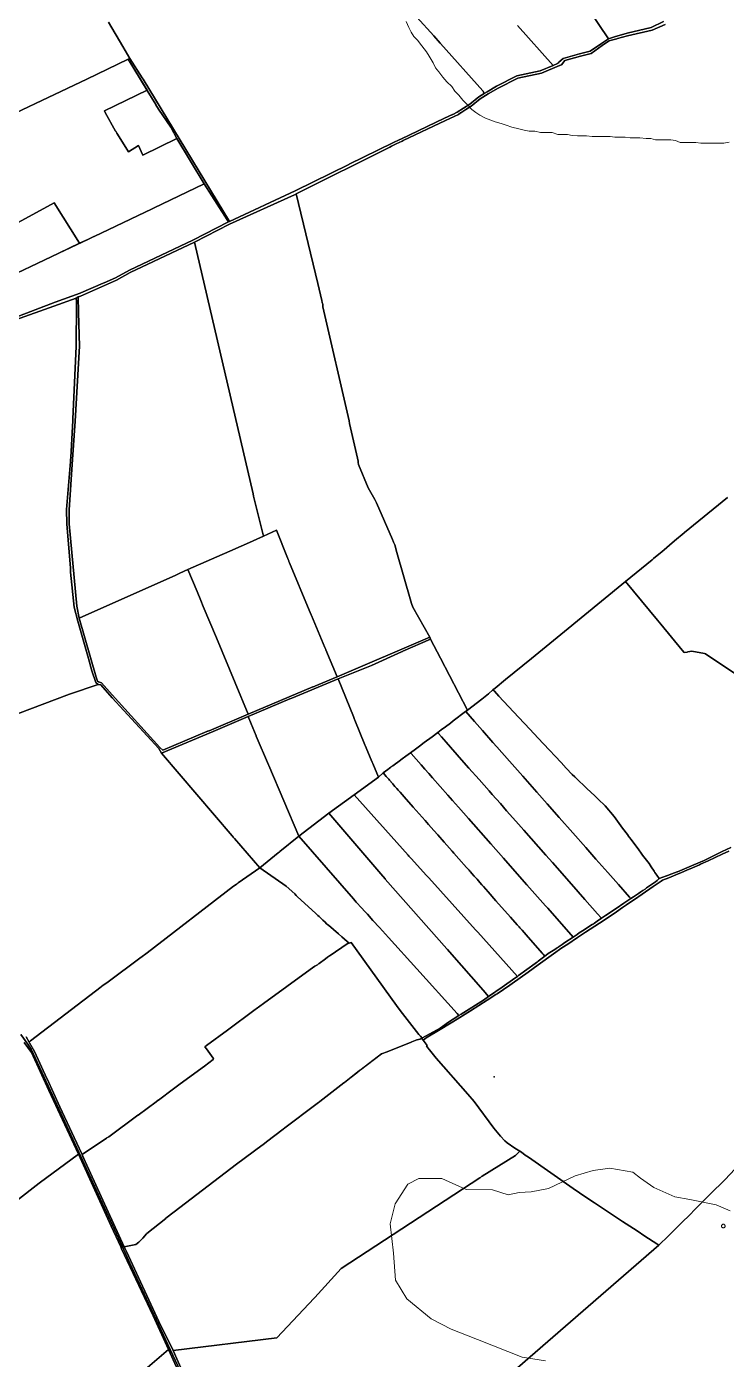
# Model space of a CAD drawing. Header units: metres. Extents: x 3 to 1005126, y 39 to 4383651.
# Drawn here: x 479102 to 480650, y 4360370 to 4363319 of the extents above; entities that cross this region are included whole.
import ezdxf

# ---------------------------------------------------------------- set-up
doc = ezdxf.new("R2010")
doc.units = ezdxf.units.M
doc.header["$MEASUREMENT"] = 0
doc.layers.add('Habitats_5_km_Cala_Blava', color=7, linetype='Continuous', lineweight=9, true_color=0xe7f7d0)
doc.layers.add('TM_Llucmajor', color=7, linetype='Continuous')
doc.layers.add('Yacimientos_arqueologicos_5_km_Cala_Blava', color=7, linetype='Continuous', true_color=0x6c7696)

msp = doc.modelspace()

# ---------------------------------------------------------------- linework, layer by layer
at = {"layer": 'Habitats_5_km_Cala_Blava'}
for points in [[(480655.6, 4363063.8), (480644.2, 4363061.3), (480632.7, 4363061.4), (480621.3, 4363061.5), (480603.5, 4363061.7), (480593.3, 4363061.8), (480581.9, 4363063.1), (480569.2, 4363063.2), (480557.7, 4363063.3), (480547.5, 4363063.4), (480537.4, 4363067.3), (480527.2, 4363068.7), (480517.1, 4363068.8), (480505.6, 4363068.9), (480492.9, 4363069), (480482.8, 4363071.6), (480472.6, 4363071.7), (480458.6, 4363073.1), (480448.5, 4363073.2), (480437, 4363073.3), (480425.6, 4363074.7), (480414.1, 4363074.8), (480402.7, 4363074.9), (480392.5, 4363076.2), (480379.8, 4363076.3), (480367.1, 4363076.4), (480353.1, 4363076.6), (480340.4, 4363077.9), (480330.3, 4363078), (480320.1, 4363078.1), (480308.6, 4363078.2), (480298.5, 4363080.8), (480287.1, 4363080.9), (480276.9, 4363081), (480264.2, 4363084.9), (480254, 4363085), (480238.8, 4363085.2), (480226.1, 4363087.8), (480213.4, 4363087.9), (480202, 4363090.6), (480190.5, 4363093.2), (480175.3, 4363097.2), (480162.6, 4363101.1), (480151.2, 4363105), (480138.5, 4363108.9), (480128.4, 4363112.8), (480117, 4363116.7), (480104.3, 4363123.2), (480095.5, 4363129.6), (480086.7, 4363136.1), (480075.3, 4363147.6), (480066.5, 4363156.6), (480057.7, 4363168.1), (480048.9, 4363177), (480042.6, 4363187.3), (480031.3, 4363197.5), (480022.5, 4363207.8), (480013.7, 4363219.3), (480006.1, 4363228.3), (480001.1, 4363239.7), (479992.4, 4363253.8), (479986.1, 4363264), (479976, 4363276.8), (479966, 4363289.6), (479958.4, 4363297.3), (479952.2, 4363307.5), (479947.2, 4363317.7), (479940.9, 4363330.5)], [(480249.9, 4360367.3), (480197.9, 4360375.3), (480098.9, 4360414.3), (480040.9, 4360437.3), (479996.9, 4360460.3), (479942.9, 4360504.3), (479917.9, 4360545.3), (479912.9, 4360605.3), (479905.9, 4360670.3), (479916.9, 4360714.3), (479944.9, 4360758.3), (479968.9, 4360770.3), (480019.9, 4360770.3), (480073.9, 4360746.3), (480131.9, 4360745.3), (480166.9, 4360734.3), (480190.9, 4360739.3), (480217.9, 4360741.3), (480255.9, 4360748.3), (480314.9, 4360776.3), (480354.9, 4360788.3), (480391.9, 4360793.3), (480442.9, 4360784.3), (480459.9, 4360771.3), (480488.9, 4360750.3), (480535.9, 4360730.3), (480568.9, 4360724.3), (480626.9, 4360712.3), (480657.9, 4360699.3)]]:
    msp.add_lwpolyline(points, dxfattribs=at)
for points in [[(480643.1, 4360661.3), (480642.2, 4360661.3), (480641.7, 4360661.3), (480641.2, 4360661.8), (480640.7, 4360661.8), (480640.3, 4360662.3), (480639.9, 4360662.8), (480639.5, 4360663.3), (480639.3, 4360663.8), (480639.1, 4360664.3), (480639, 4360664.8), (480638.9, 4360665.3), (480639, 4360665.8), (480639, 4360666.3), (480639.2, 4360666.8), (480639.5, 4360667.3), (480639.8, 4360667.8), (480640.1, 4360668.3), (480640.6, 4360668.3), (480641, 4360668.8), (480641.5, 4360669.3), (480642.1, 4360669.3), (480642.6, 4360669.3), (480643.1, 4360669.3), (480643.7, 4360669.3), (480644.2, 4360669.3), (480644.7, 4360668.8), (480645.2, 4360668.8), (480645.6, 4360668.3), (480646, 4360667.8), (480646.3, 4360667.3), (480646.6, 4360666.8), (480646.8, 4360666.3), (480646.9, 4360665.8), (480646.9, 4360665.3), (480646.9, 4360664.8), (480646.8, 4360664.3), (480646.6, 4360663.8), (480646.3, 4360663.3), (480646, 4360662.8), (480645.6, 4360662.3), (480645.2, 4360661.8), (480644.7, 4360661.8), (480644.2, 4360661.3), (480643.7, 4360661.3)], [(480643.1, 4360661.3), (480643.7, 4360661.3), (480644.2, 4360661.3), (480644.7, 4360661.8), (480645.2, 4360661.8), (480645.6, 4360662.3), (480646, 4360662.8), (480646.3, 4360663.3), (480646.6, 4360663.8), (480646.8, 4360664.3), (480646.9, 4360664.8), (480646.9, 4360665.3), (480646.9, 4360665.8), (480646.8, 4360666.3), (480646.6, 4360666.8), (480646.3, 4360667.3), (480646, 4360667.8), (480645.6, 4360668.3), (480645.2, 4360668.8), (480644.7, 4360668.8), (480644.2, 4360669.3), (480643.7, 4360669.3), (480643.1, 4360669.3), (480642.6, 4360669.3), (480642.1, 4360669.3), (480641.5, 4360669.3), (480641, 4360668.8), (480640.6, 4360668.3), (480640.1, 4360668.3), (480639.8, 4360667.8), (480639.5, 4360667.3), (480639.2, 4360666.8), (480639, 4360666.3), (480639, 4360665.8), (480638.9, 4360665.3), (480639, 4360664.8), (480639.1, 4360664.3), (480639.3, 4360663.8), (480639.5, 4360663.3), (480639.9, 4360662.8), (480640.3, 4360662.3), (480640.7, 4360661.8), (480641.2, 4360661.8), (480641.7, 4360661.3), (480642.2, 4360661.3)]]:
    msp.add_lwpolyline(points, close=True, dxfattribs=at)
at = {"layer": 'TM_Llucmajor', "linetype": 'Continuous', "flags": 128}
for points in [[(480346.1, 4363356), (480388.6, 4363292.7), (480373.1, 4363282.5), (480348.1, 4363265.5), (480325, 4363259.5), (480288.8, 4363248.9), (480279.2, 4363240.7), (480278.8, 4363240.3), (480276.6, 4363238.4), (480275.8, 4363237.7), (480266.6, 4363233.8), (480187.5, 4363321.7)], [(480510.8, 4363331.2), (480483, 4363317.8), (480430, 4363304.9), (480402.2, 4363297), (480388.6, 4363292.7), (480388.6, 4363292.7), (480346.1, 4363356)], [(479282.4, 4363329.3), (479314.4, 4363275.5), (479329.9, 4363249.3), (479326.9, 4363247.6), (479326.3, 4363247.3), (479234.6, 4363203.3), (478991.1, 4363088), (478989.3, 4363087.1), (478957.5, 4363071.9), (478955.8, 4363071.1), (478955.5, 4363070.9), (478873.6, 4363033.1), (478873.6, 4363033.1), (478763.5, 4363228.6), (478945.7, 4363315.8), (478949.9, 4363317.7), (478996.7, 4363339.7)], [(479076.2, 4362675.8), (479164.8, 4362710), (479219.6, 4362729.7), (479221.4, 4362730.4), (479270.9, 4362751.7), (479273, 4362752.6), (479298.4, 4362763.5), (479329.1, 4362780.5), (479329.2, 4362780.5), (479469.2, 4362847), (479548.2, 4362887.5), (479550.6, 4362888.6), (479695.4, 4362955.8), (479814.6, 4363014.6), (479815, 4363014.8), (479911.8, 4363062.4), (479927.4, 4363069.8), (479929.3, 4363070.7), (480026, 4363116.6), (480044, 4363125), (480044.2, 4363125.1), (480054.3, 4363130), (480082.1, 4363147.7), (480102.1, 4363163.8), (480114.1, 4363171.4), (480120.4, 4363175.4), (480141.4, 4363188.1), (480186.4, 4363210.5), (480237.9, 4363221.7), (480266.6, 4363233.8), (480275.8, 4363237.7), (480276.6, 4363238.4), (480278.8, 4363240.3), (480279.2, 4363240.7), (480288.8, 4363248.9), (480325, 4363259.5), (480348.1, 4363265.5), (480373.1, 4363282.5), (480388.6, 4363292.7), (480402.2, 4363297), (480430, 4363304.9), (480483, 4363317.8), (480510.8, 4363331.2)], [(480514.4, 4363324.3), (480485.4, 4363311.4), (480431.2, 4363298.8), (480408.8, 4363292.9), (480407.3, 4363292.5), (480395.4, 4363289.3), (480390.6, 4363288), (480376, 4363278.3), (480374.9, 4363277.5), (480350.7, 4363260.3), (480326.9, 4363254), (480292.2, 4363244.5), (480285.1, 4363235.2), (480283.9, 4363234.7), (480281.6, 4363233.8), (480280.6, 4363233.4), (480240.4, 4363216.6), (480188.1, 4363205.6), (480144.7, 4363183.6), (480122.6, 4363170.9), (480105.1, 4363159.6), (480085, 4363143.5), (480073.4, 4363136), (480062.3, 4363128.9), (480061.5, 4363128.4), (480056.8, 4363125.4), (480028.2, 4363111.9), (479934.9, 4363067.3), (479934.7, 4363067.2), (479932.4, 4363066.1), (479919.4, 4363059.8), (479908.9, 4363054.7), (479905.4, 4363052.9), (479698.1, 4362949.4), (479696.8, 4362948.8), (479693.9, 4362947.3), (479550, 4362882.4), (479472.6, 4362842.7), (479330.9, 4362775.4), (479300.3, 4362758.5), (479220.7, 4362722.7), (479218.7, 4362722.3), (479215.2, 4362721.5), (479210.9, 4362718.3), (479161.5, 4362701.2), (479077.1, 4362670.4)], [(479964.9, 4363340.3), (480002.3, 4363299), (480016.5, 4363283), (480017.2, 4363282.2), (480110.6, 4363177.1), (480113.7, 4363171.9), (480114.1, 4363171.4), (480102.1, 4363163.8), (480082.1, 4363147.7), (480054.3, 4363130), (480044.2, 4363125.1), (480044, 4363125), (480026, 4363116.6), (479929.3, 4363070.7), (479927.4, 4363069.8), (479911.8, 4363062.4), (479815, 4363014.8), (479814.6, 4363014.6), (479695.4, 4362955.8), (479550.6, 4362888.6), (479399.1, 4363137.4), (479359.1, 4363203.4), (479357.4, 4363206.1), (479329.9, 4363249.3), (479314.4, 4363275.5), (479282.4, 4363329.3)], [(480652.4, 4362277.2), (480557.3, 4362200.3), (480556.2, 4362199.4), (480535.2, 4362181.5), (480506.7, 4362157.3), (480503.7, 4362154.7), (480488.3, 4362142.2), (480485.2, 4362139.7), (480426.4, 4362091.8), (480283.3, 4361974.7), (480218.2, 4361921.4), (480161.2, 4361874.8), (480160.8, 4361874.5), (480138, 4361855.8), (480133.3, 4361852), (480133.3, 4361852), (480123.5, 4361842.7), (480108.3, 4361831.1), (480076.8, 4361807), (480017.3, 4361921.6), (479995.3, 4361964), (479993.3, 4361968.7), (479956.3, 4362034.9), (479952.7, 4362043.2), (479951.4, 4362047.8), (479920.7, 4362155.9), (479915.9, 4362172.9), (479913.2, 4362178.7), (479910.8, 4362184.3), (479875.9, 4362265.8), (479871.9, 4362272.8), (479856.9, 4362298.8), (479836.1, 4362350.7), (479835.3, 4362355.1), (479835.3, 4362355.2), (479834.9, 4362357.8), (479833.4, 4362364.5), (479816.1, 4362441.5), (479814.8, 4362447.4), (479757.2, 4362699.7), (479756.5, 4362705.4), (479756.3, 4362706.5), (479755.7, 4362709.3), (479754.8, 4362713.1), (479745.6, 4362751.2), (479698.1, 4362949.4), (479905.4, 4363052.9), (479908.9, 4363054.7), (479919.4, 4363059.8), (479932.4, 4363066.1), (479934.7, 4363067.2), (479934.9, 4363067.3), (480028.2, 4363111.9), (480056.8, 4363125.4), (480061.5, 4363128.4), (480062.3, 4363128.9), (480073.4, 4363136), (480085, 4363143.5), (480105.1, 4363159.6), (480122.6, 4363170.9), (480144.7, 4363183.6), (480188.1, 4363205.6), (480240.4, 4363216.6), (480280.6, 4363233.4), (480281.6, 4363233.8), (480283.9, 4363234.7), (480285.1, 4363235.2), (480292.2, 4363244.5), (480326.9, 4363254), (480350.7, 4363260.3), (480374.9, 4363277.5), (480376, 4363278.3), (480390.6, 4363288), (480395.4, 4363289.3), (480407.3, 4363292.5), (480408.8, 4363292.9), (480431.2, 4363298.8), (480485.4, 4363311.4), (480514.4, 4363324.3)], [(480187.5, 4363321.7), (480266.6, 4363233.8), (480237.9, 4363221.7), (480186.4, 4363210.5), (480141.4, 4363188.1), (480120.4, 4363175.4), (480114.1, 4363171.4), (480113.7, 4363171.9), (480110.6, 4363177.1), (480017.2, 4363282.2), (480016.5, 4363283), (480002.3, 4363299), (479964.9, 4363340.3)], [(478991.1, 4363088), (479234.6, 4363203.3), (479326.3, 4363247.3), (479368.1, 4363178.6), (479273.7, 4363133), (479275.6, 4363129.5), (479298.4, 4363088.5), (479298.9, 4363087.8), (479301.4, 4363083.7), (479324.6, 4363045.8), (479326.8, 4363042.2), (479348.7, 4363056.3), (479348.7, 4363056.3), (479357.8, 4363036.3), (479358.5, 4363034.7), (479433.5, 4363071.8), (479494.1, 4362971.4), (479382.5, 4362917.7), (479378.9, 4362916), (479250.8, 4362855.2), (479249.8, 4362854.7), (479238.4, 4362849.3), (479218.7, 4362840), (479162.1, 4362929.2), (479066.6, 4362877)], [(479066.6, 4362877), (479162.1, 4362929.2), (479218.7, 4362840), (479172.5, 4362818), (479171.5, 4362817.5), (479033.8, 4362752.8)], [(479077.1, 4362670.4), (479161.5, 4362701.2), (479210.9, 4362718.3), (479211.9, 4362711.5), (479212, 4362710.8), (479212, 4362705.1), (479211.4, 4362611.3), (479203.8, 4362451.7), (479203.7, 4362449.3), (479203.6, 4362447.8), (479199.2, 4362366.1), (479198.9, 4362361.3), (479198.6, 4362357.4), (479189.9, 4362250.8), (479190.7, 4362219.5), (479198.2, 4362121), (479198.9, 4362112.4), (479207, 4362034.6), (479214.5, 4362003.9), (479238.7, 4361920.9), (479245.7, 4361893.7), (479254.6, 4361867.8), (479259.7, 4361863.9), (479196.1, 4361842.5), (479081.3, 4361799)], [(480728.1, 4361848.3), (480603.5, 4361931.6), (480601.5, 4361932), (480573.1, 4361937.8), (480564.5, 4361935.9), (480562.9, 4361935.6), (480556.5, 4361934.2), (480552.1, 4361939.6), (480504.5, 4361997.2), (480497.5, 4362005.7), (480497.5, 4362005.7), (480426.4, 4362091.8), (480485.2, 4362139.7), (480488.3, 4362142.2), (480503.7, 4362154.7), (480506.7, 4362157.3), (480535.2, 4362181.5), (480556.2, 4362199.4), (480557.3, 4362200.3), (480652.4, 4362277.2)], [(480659.6, 4361503.1), (480640.7, 4361494.2), (480639.3, 4361493.5), (480597.3, 4361472.7), (480597.1, 4361472.6), (480567.4, 4361460.1), (480541.5, 4361449.2), (480541.1, 4361449), (480522.9, 4361442.4), (480522.8, 4361442.4), (480517.9, 4361440.2), (480517.3, 4361440), (480509.5, 4361437.2), (480501.1, 4361434.2), (480495.8, 4361442), (480491.8, 4361448), (480490, 4361450.7), (480483.6, 4361460.1), (480478.6, 4361467.5), (480464.5, 4361486.4), (480461.4, 4361490.6), (480455.7, 4361498.1), (480438.9, 4361520.7), (480435.6, 4361525.1), (480433.3, 4361528.2), (480430.8, 4361531.6), (480420.2, 4361546), (480401.2, 4361571.8), (480381.6, 4361595.1), (480366, 4361610), (480358.4, 4361617.1), (480341.2, 4361633.5), (480337.2, 4361637.4), (480337.2, 4361637.4), (480336.7, 4361637.9), (480321.3, 4361652.6), (480314.3, 4361659.2), (480308.8, 4361664.4), (480295.6, 4361678.5), (480284.1, 4361690.8), (480245, 4361732.3), (480233.2, 4361744.9), (480214.9, 4361764.6), (480190.4, 4361791), (480168, 4361815.1), (480146.5, 4361838.1), (480136.5, 4361848.7), (480135.6, 4361849.6), (480133.3, 4361852), (480138, 4361855.8), (480160.8, 4361874.5), (480161.2, 4361874.8), (480218.2, 4361921.4), (480283.3, 4361974.7), (480426.4, 4362091.8), (480497.5, 4362005.7), (480504.5, 4361997.2), (480552.1, 4361939.6), (480556.5, 4361934.2), (480562.9, 4361935.6), (480564.5, 4361935.9), (480573.1, 4361937.8), (480601.5, 4361932), (480603.5, 4361931.6), (480728.1, 4361848.3)], [(479081.3, 4361799), (479196.1, 4361842.5), (479259.7, 4361863.9), (479265.4, 4361863), (479290.8, 4361834.4), (479394, 4361722), (479400.2, 4361712), (479556.4, 4361528.7), (479557, 4361528), (479558.8, 4361525.9), (479561.6, 4361522.6), (479617.5, 4361458.3), (479569.6, 4361424.6), (479566.3, 4361422.2), (479565.5, 4361421.6), (479563, 4361419.8), (479562.9, 4361419.7), (479559.2, 4361417.1), (479367.9, 4361269.8), (479364.9, 4361267.5), (479357.1, 4361261.7), (479352, 4361258), (479281.9, 4361206.1), (479268.2, 4361195.9), (479266.5, 4361194.6), (479110.3, 4361075.1), (479109.5, 4361074.4), (479107.1, 4361072.4), (479100.6, 4361084.1)], [(480655.5, 4361495.1), (480640.6, 4361488.4), (480609.1, 4361473.6), (480592.8, 4361466), (480590.6, 4361465), (480574.8, 4361458.1), (480562.4, 4361452.7), (480550.6, 4361447.7), (480537.7, 4361442.2), (480527.9, 4361438.3), (480518.6, 4361434.7), (480514.5, 4361433), (480511.9, 4361431.9), (480510.9, 4361431.6), (480508.5, 4361430.4), (480505.7, 4361428.6), (480498.7, 4361423.9), (480488, 4361416.8), (480463.2, 4361400), (480446.2, 4361388), (480433.6, 4361379.6), (480428.4, 4361376.1), (480419.8, 4361370.1), (480406.6, 4361360.8), (480379.1, 4361342.3), (480338.2, 4361315.5), (480320.3, 4361303.8), (480298.8, 4361289.4), (480285.7, 4361281), (480266.9, 4361267.5), (480233, 4361243.4), (480211, 4361227.3), (480175.6, 4361202.1), (480170.3, 4361198.3), (480142.3, 4361179.5), (480139.6, 4361177.7), (480120.2, 4361164.9), (480101.9, 4361153.2), (480083.5, 4361141.6), (480059.7, 4361126.8), (480044.6, 4361117.5), (480013, 4361098.2), (479989.4, 4361083.9), (479985.8, 4361081.7), (479980.8, 4361078.3), (479978.6, 4361076.8), (479975.5, 4361080.8), (479977.3, 4361081.5), (479977.4, 4361081.5), (480016.7, 4361103.3), (480034.9, 4361116.3), (480058.1, 4361131.3), (480062.7, 4361134.2), (480112, 4361165.4), (480123.7, 4361173.6), (480153.6, 4361194.3), (480182, 4361214.1), (480187.3, 4361217.9), (480189.9, 4361219.7), (480226.8, 4361246.5), (480227.7, 4361247.1), (480230.9, 4361249.5), (480233.3, 4361251.4), (480247.8, 4361262.9), (480250.7, 4361264.8), (480255.8, 4361268.2), (480269.9, 4361277.5), (480273.5, 4361279.8), (480275.4, 4361281.1), (480276.8, 4361282), (480277.9, 4361282.7), (480286.5, 4361288.5), (480292.4, 4361292.5), (480310.7, 4361304.8), (480315.2, 4361307.8), (480317.2, 4361309.1), (480319.4, 4361310.6), (480324.3, 4361313.9), (480335.2, 4361321.1), (480342.8, 4361326.1), (480353.1, 4361332.9), (480353.9, 4361333.4), (480357.6, 4361335.9), (480364, 4361340), (480373.5, 4361346.3), (480382.4, 4361352.3), (480405.7, 4361367.9), (480423.1, 4361379.7), (480438.4, 4361390), (480444.1, 4361393.8), (480450.6, 4361398.2), (480455.3, 4361401.3), (480460.3, 4361404.6), (480464.8, 4361407.7), (480469.7, 4361411), (480473.3, 4361413.5), (480482, 4361419.3), (480492.9, 4361426.7), (480496.4, 4361430), (480500.1, 4361433.4), (480500.8, 4361434), (480501.1, 4361434.2), (480509.5, 4361437.2), (480517.3, 4361440), (480517.9, 4361440.2), (480522.8, 4361442.4), (480522.9, 4361442.4), (480541.1, 4361449), (480541.5, 4361449.2), (480567.4, 4361460.1), (480597.1, 4361472.6), (480597.3, 4361472.7), (480639.3, 4361493.5), (480640.7, 4361494.2), (480659.6, 4361503.1)], [(480669.5, 4360791.9), (480646.2, 4360767.7), (480645.4, 4360766.8), (480614.5, 4360736.6), (480580, 4360701.8), (480568.6, 4360690.5), (480551.2, 4360673.3), (480521.5, 4360643.3), (480500.4, 4360622.8), (480496.2, 4360625.8), (480469.6, 4360643.2), (480452.3, 4360654.6), (480419.8, 4360675.7), (480384.8, 4360698.9), (480358, 4360716.5), (480338.7, 4360729.5), (480310.8, 4360748.3), (480211.7, 4360817.6), (480204.8, 4360822.5), (480196.4, 4360828.9), (480193, 4360830.9), (480181.8, 4360837.7), (480164.6, 4360849.2), (480159.8, 4360854.1), (480149.6, 4360864.1), (480135, 4360881.7), (480091.4, 4360941.1), (480077.8, 4360956.9), (480007.6, 4361036.6), (479993.1, 4361055.1), (479989.2, 4361059.9), (479986.2, 4361063.9), (479987.7, 4361065), (479978.6, 4361076.8), (479980.8, 4361078.3), (479985.8, 4361081.7), (479989.4, 4361083.9), (480013, 4361098.2), (480044.6, 4361117.5), (480059.7, 4361126.8), (480083.5, 4361141.6), (480101.9, 4361153.2), (480120.2, 4361164.9), (480139.6, 4361177.7), (480142.3, 4361179.5), (480170.3, 4361198.3), (480175.6, 4361202.1), (480211, 4361227.3), (480233, 4361243.4), (480266.9, 4361267.5), (480285.7, 4361281), (480298.8, 4361289.4), (480320.3, 4361303.8), (480338.2, 4361315.5), (480379.1, 4361342.3), (480406.6, 4361360.8), (480419.8, 4361370.1), (480428.4, 4361376.1), (480433.6, 4361379.6), (480446.2, 4361388), (480463.2, 4361400), (480488, 4361416.8), (480498.7, 4361423.9), (480505.7, 4361428.6), (480508.5, 4361430.4), (480510.9, 4361431.6), (480511.9, 4361431.9), (480514.5, 4361433), (480518.6, 4361434.7), (480527.9, 4361438.3), (480537.7, 4361442.2), (480550.6, 4361447.7), (480562.4, 4361452.7), (480574.8, 4361458.1), (480590.6, 4361465), (480592.8, 4361466), (480609.1, 4361473.6), (480640.6, 4361488.4), (480655.5, 4361495.1)], [(479096, 4361071.4), (479112.4, 4361049), (479150.5, 4360965.1), (479216.3, 4360824.2), (479129.5, 4360760.5), (478871.3, 4360559.9)], [(479088.8, 4361089.5), (479104.4, 4361068), (479111.7, 4361057), (479177, 4360915.4), (479313.8, 4360619.1), (479313.8, 4360619.1), (479329.6, 4360582.9), (479440.4, 4360346.4)], [(479100.6, 4361084.1), (479107.1, 4361072.4), (479107.2, 4361072.2), (479107.6, 4361070.7), (479119, 4361051.5), (479146.4, 4360991.6), (479146.6, 4360991.1), (479175, 4360929.3), (479175.1, 4360929.1), (479222.6, 4360826.3), (479224.1, 4360823.5), (479225.2, 4360821.1), (479231.3, 4360808.2), (479317.4, 4360619.1), (479313.8, 4360619.1), (479313.8, 4360619.1), (479177, 4360915.4), (479111.7, 4361057), (479104.4, 4361068), (479088.8, 4361089.5)], [(479443.4, 4360329.9), (479415.3, 4360391.9), (479381.2, 4360466.7), (479311.5, 4360615), (479309.9, 4360619), (479309.6, 4360619), (479288.2, 4360664.7), (479216.3, 4360824.2), (479150.5, 4360965.1), (479112.4, 4361049), (479096, 4361071.4)], [(478871.3, 4360559.9), (479129.5, 4360760.5), (479216.3, 4360824.2), (479288.2, 4360664.7), (479309.6, 4360619), (479309.9, 4360619), (479311.5, 4360615), (479381.2, 4360466.7), (479415.3, 4360391.9), (479208.6, 4360215.1)], [(479447.8, 4360339.6), (479425.5, 4360389.7), (479655.1, 4360418.3), (479738, 4360505.6), (479739.5, 4360507.3), (479797.4, 4360571.1), (480104, 4360771.7), (480104.7, 4360772.2), (480105.7, 4360772.9), (480107.3, 4360774), (480108.2, 4360774.7), (480109.3, 4360775.6), (480182.9, 4360821.1), (480183.7, 4360821.9), (480191.5, 4360829.5), (480191.5, 4360829.5), (480193, 4360830.9), (480196.4, 4360828.9), (480204.8, 4360822.5), (480211.7, 4360817.6), (480310.8, 4360748.3), (480338.7, 4360729.5), (480358, 4360716.5), (480384.8, 4360698.9), (480419.8, 4360675.7), (480452.3, 4360654.6), (480469.6, 4360643.2), (480496.2, 4360625.8), (480500.4, 4360622.8), (480137.4, 4360308.4)], [(480137.4, 4360308.4), (480500.4, 4360622.8), (480521.5, 4360643.3), (480551.2, 4360673.3), (480568.6, 4360690.5), (480580, 4360701.8), (480614.5, 4360736.6), (480645.4, 4360766.8), (480646.2, 4360767.7), (480669.5, 4360791.9)], [(479440.4, 4360346.4), (479329.6, 4360582.9), (479313.8, 4360619.1), (479317.4, 4360619.1), (479322.2, 4360609), (479394.1, 4360454.3), (479425.5, 4360389.7), (479447.8, 4360339.6)], [(479208.6, 4360215.1), (479415.3, 4360391.9), (479443.4, 4360329.9)]]:
    msp.add_lwpolyline(points, dxfattribs=at)
for points in [[(479368.5, 4363177.9), (479326.3, 4363247.3), (479326.9, 4363247.6), (479329.9, 4363249.3), (479357.4, 4363206.1), (479359.1, 4363203.4), (479399.1, 4363137.4), (479550.6, 4362888.6), (479548.2, 4362887.5), (479545.3, 4362891.9), (479494.1, 4362971.4), (479433.5, 4363071.8), (479421.1, 4363095.4), (479420.2, 4363097.1), (479393.5, 4363136.8), (479387.7, 4363146.2), (479387.4, 4363146.8), (479368.5, 4363177.9)], [(479348.7, 4363056.3), (479326.8, 4363042.2), (479324.6, 4363045.8), (479301.4, 4363083.7), (479298.9, 4363087.8), (479298.4, 4363088.5), (479275.6, 4363129.5), (479273.7, 4363133), (479368.1, 4363178.6), (479368.5, 4363177.9), (479387.4, 4363146.8), (479387.7, 4363146.2), (479393.5, 4363136.8), (479420.2, 4363097.1), (479421.1, 4363095.4), (479433.5, 4363071.8), (479358.5, 4363034.7), (479357.8, 4363036.3), (479348.7, 4363056.3)], [(479076.2, 4362675.8), (479033.8, 4362752.8), (479171.5, 4362817.5), (479172.5, 4362818), (479238.4, 4362849.3), (479249.8, 4362854.7), (479250.8, 4362855.2), (479378.9, 4362916), (479382.5, 4362917.7), (479494.1, 4362971.4), (479545.3, 4362891.9), (479548.2, 4362887.5), (479469.2, 4362847), (479329.2, 4362780.5), (479329.1, 4362780.5), (479298.4, 4362763.5), (479273, 4362752.6), (479270.9, 4362751.7), (479221.4, 4362730.4), (479219.6, 4362729.7), (479164.8, 4362710), (479076.2, 4362675.8)], [(479602.6, 4362285.6), (479472.6, 4362842.7), (479550, 4362882.4), (479693.9, 4362947.3), (479696.8, 4362948.8), (479698.1, 4362949.4), (479745.6, 4362751.2), (479754.8, 4362713.1), (479755.7, 4362709.3), (479756.3, 4362706.5), (479756.5, 4362705.4), (479757.2, 4362699.7), (479814.8, 4362447.4), (479816.1, 4362441.5), (479833.4, 4362364.5), (479834.9, 4362357.8), (479835.3, 4362355.2), (479835.3, 4362355.1), (479836.1, 4362350.7), (479856.9, 4362298.8), (479871.9, 4362272.8), (479875.9, 4362265.8), (479910.8, 4362184.3), (479913.2, 4362178.7), (479915.9, 4362172.9), (479920.7, 4362155.9), (479951.4, 4362047.8), (479952.7, 4362043.2), (479956.3, 4362034.9), (479993.3, 4361968.7), (479788.5, 4361880.5), (479763.6, 4361940.5), (479763.5, 4361940.8), (479761.5, 4361945.5), (479731.9, 4362016.6), (479731.3, 4362018.1), (479726.9, 4362028.5), (479683.1, 4362132.9), (479681.9, 4362136), (479681.4, 4362137.4), (479680.3, 4362140.3), (479679.5, 4362142.4), (479678.9, 4362143.8), (479654.2, 4362205), (479625.7, 4362192.2), (479603.8, 4362280.6), (479602.6, 4362285.6)], [(479212.7, 4362036.8), (479195.6, 4362219.1), (479195.5, 4362250.4), (479203.2, 4362361.3), (479208.5, 4362446.7), (479218.4, 4362612.2), (479216.2, 4362686.6), (479216.2, 4362687.3), (479215.2, 4362721.5), (479218.7, 4362722.3), (479220.7, 4362722.7), (479300.3, 4362758.5), (479330.9, 4362775.4), (479472.6, 4362842.7), (479602.6, 4362285.6), (479603.8, 4362280.6), (479625.7, 4362192.2), (479588, 4362175.2), (479564.7, 4362164.7), (479562.6, 4362163.8), (479458.5, 4362118.1), (479440.2, 4362110), (479438.7, 4362109.3), (479436.2, 4362108.1), (479431.9, 4362106), (479218, 4362010.5), (479212.7, 4362036.8)], [(479238.7, 4361920.9), (479214.5, 4362003.9), (479207, 4362034.6), (479198.9, 4362112.4), (479198.2, 4362121), (479190.7, 4362219.5), (479189.9, 4362250.8), (479198.6, 4362357.4), (479198.9, 4362361.3), (479199.2, 4362366.1), (479203.6, 4362447.8), (479203.7, 4362449.3), (479203.8, 4362451.7), (479211.4, 4362611.3), (479212, 4362705.1), (479212, 4362710.8), (479211.9, 4362711.5), (479210.9, 4362718.3), (479215.2, 4362721.5), (479216.2, 4362687.3), (479216.2, 4362686.6), (479218.4, 4362612.2), (479208.5, 4362446.7), (479203.2, 4362361.3), (479195.5, 4362250.4), (479195.6, 4362219.1), (479212.7, 4362036.8), (479218, 4362010.5), (479255.5, 4361880), (479258.4, 4361870.9), (479260.5, 4361869.5), (479267.3, 4361867.3), (479290.9, 4361840.5), (479396.5, 4361724.6), (479403.2, 4361718.5), (479500.3, 4361759.7), (479501.5, 4361760.1), (479502.5, 4361760.5), (479504.9, 4361761.5), (479505.1, 4361761.5), (479591.8, 4361798.1), (479734.6, 4361858.2), (479735.2, 4361858.4), (479738.3, 4361859.6), (479739.1, 4361859.9), (479788.5, 4361880.5), (479993.3, 4361968.7), (479995.3, 4361964), (479933.7, 4361937.1), (479933.1, 4361936.9), (479931.1, 4361936), (479864.5, 4361905.9), (479790.8, 4361876.1), (479688.3, 4361833.8), (479684.1, 4361831.9), (479683.9, 4361831.8), (479591.7, 4361792.9), (479513.9, 4361760), (479400.2, 4361712), (479394, 4361722), (479290.8, 4361834.4), (479265.4, 4361863), (479259.7, 4361863.9), (479254.6, 4361867.8), (479245.7, 4361893.7), (479238.7, 4361920.9)], [(479478.7, 4362069.2), (479458.5, 4362118.1), (479562.6, 4362163.8), (479564.7, 4362164.7), (479588, 4362175.2), (479625.7, 4362192.2), (479654.2, 4362205), (479678.9, 4362143.8), (479679.5, 4362142.4), (479680.3, 4362140.3), (479681.4, 4362137.4), (479681.9, 4362136), (479683.1, 4362132.9), (479726.9, 4362028.5), (479731.3, 4362018.1), (479731.9, 4362016.6), (479761.5, 4361945.5), (479763.5, 4361940.8), (479763.6, 4361940.5), (479788.5, 4361880.5), (479739.1, 4361859.9), (479738.3, 4361859.6), (479735.2, 4361858.4), (479734.6, 4361858.2), (479591.8, 4361798.1), (479562.9, 4361867.6), (479521.6, 4361966.8), (479492.3, 4362036.1), (479486.6, 4362049.8), (479478.7, 4362069.2)], [(479255.5, 4361880), (479218, 4362010.5), (479431.9, 4362106), (479436.2, 4362108.1), (479438.7, 4362109.3), (479440.2, 4362110), (479458.5, 4362118.1), (479478.7, 4362069.2), (479486.6, 4362049.8), (479492.3, 4362036.1), (479521.6, 4361966.8), (479562.9, 4361867.6), (479591.8, 4361798.1), (479505.1, 4361761.5), (479504.9, 4361761.5), (479502.5, 4361760.5), (479501.5, 4361760.1), (479500.3, 4361759.7), (479403.2, 4361718.5), (479396.5, 4361724.6), (479290.9, 4361840.5), (479267.3, 4361867.3), (479260.5, 4361869.5), (479258.4, 4361870.9), (479255.5, 4361880)], [(479890.3, 4361667.9), (479879.7, 4361658.4), (479867.2, 4361688.7), (479866, 4361691.6), (479863.7, 4361697.2), (479850.5, 4361728.4), (479849.8, 4361730.4), (479827.7, 4361785), (479827.1, 4361786.5), (479824.5, 4361792.9), (479790.8, 4361876.1), (479864.5, 4361905.9), (479931.1, 4361936), (479933.1, 4361936.9), (479933.7, 4361937.1), (479995.3, 4361964), (480017.3, 4361921.6), (480076.8, 4361807), (480072.8, 4361804), (480045.4, 4361783.1), (480039, 4361778.3), (480028.1, 4361770.1), (480018.7, 4361763.1), (480011, 4361757.3), (479998.7, 4361748.1), (479981.3, 4361735.3), (479970.9, 4361727.6), (479961.6, 4361720.7), (479950.7, 4361712.6), (479940.6, 4361705.2), (479932.6, 4361699.2), (479925.5, 4361694), (479914.4, 4361685.9), (479911.7, 4361683.9), (479908.9, 4361681.9), (479907, 4361680.4), (479904.7, 4361678.7), (479900.5, 4361675.5), (479890.3, 4361667.9)], [(479598.1, 4361776.6), (479591.7, 4361792.9), (479683.9, 4361831.8), (479684.1, 4361831.9), (479688.3, 4361833.8), (479790.8, 4361876.1), (479824.5, 4361792.9), (479827.1, 4361786.5), (479827.7, 4361785), (479849.8, 4361730.4), (479850.5, 4361728.4), (479863.7, 4361697.2), (479866, 4361691.6), (479867.2, 4361688.7), (479879.7, 4361658.4), (479826.5, 4361619.5), (479769.9, 4361579.3), (479703.9, 4361527.8), (479637.1, 4361684.2), (479636.3, 4361686.1), (479609.3, 4361749.7), (479609.1, 4361750.3), (479598.1, 4361776.6)], [(480337.2, 4361637.4), (480341.2, 4361633.5), (480358.4, 4361617.1), (480366, 4361610), (480381.6, 4361595.1), (480401.2, 4361571.8), (480420.2, 4361546), (480430.8, 4361531.6), (480433.3, 4361528.2), (480435.6, 4361525.1), (480438.9, 4361520.7), (480455.7, 4361498.1), (480461.4, 4361490.6), (480464.5, 4361486.4), (480478.6, 4361467.5), (480483.6, 4361460.1), (480490, 4361450.7), (480491.8, 4361448), (480495.8, 4361442), (480501.1, 4361434.2), (480500.8, 4361434), (480500.1, 4361433.4), (480496.4, 4361430), (480492.9, 4361426.7), (480482, 4361419.3), (480473.3, 4361413.5), (480469.7, 4361411), (480464.8, 4361407.7), (480460.3, 4361404.6), (480455.3, 4361401.3), (480450.6, 4361398.2), (480444.1, 4361393.8), (480438.4, 4361390), (480435.6, 4361393.2), (480410.7, 4361421.4), (480387.7, 4361447.4), (480361.1, 4361477.5), (480338.9, 4361502.8), (480310.2, 4361535.3), (480279.9, 4361569.6), (480253.4, 4361599.6), (480230.6, 4361625.5), (480199.4, 4361660.8), (480169.8, 4361694.3), (480141.8, 4361726), (480133.3, 4361735.6), (480110.1, 4361761.9), (480092.3, 4361782.1), (480072.9, 4361804.1), (480076.8, 4361807), (480108.3, 4361831.1), (480123.5, 4361842.7), (480133.3, 4361852), (480135.6, 4361849.6), (480136.5, 4361848.7), (480146.5, 4361838.1), (480168, 4361815.1), (480190.4, 4361791), (480214.9, 4361764.6), (480233.2, 4361744.9), (480245, 4361732.3), (480284.1, 4361690.8), (480295.6, 4361678.5), (480308.8, 4361664.4), (480314.3, 4361659.2), (480321.3, 4361652.6), (480336.7, 4361637.9), (480337.2, 4361637.4)], [(479556.4, 4361528.7), (479400.2, 4361712), (479513.9, 4361760), (479591.7, 4361792.9), (479598.1, 4361776.6), (479609.1, 4361750.3), (479609.3, 4361749.7), (479636.3, 4361686.1), (479637.1, 4361684.2), (479703.9, 4361527.8), (479661.6, 4361493.8), (479661.4, 4361493.6), (479660.3, 4361492.7), (479658.3, 4361491.1), (479617.5, 4361458.3), (479561.6, 4361522.6), (479558.8, 4361525.9), (479557, 4361528), (479556.4, 4361528.7)], [(480438.4, 4361390), (480423.1, 4361379.7), (480405.7, 4361367.9), (480382.4, 4361352.3), (480373.5, 4361346.3), (480373.1, 4361346.8), (480372.4, 4361347.6), (480364.9, 4361356.1), (480336.5, 4361388.2), (480307.2, 4361421.5), (480264.8, 4361469.5), (480250.2, 4361486.2), (480201.5, 4361541.3), (480184.2, 4361561), (480163.6, 4361584.3), (480149.6, 4361600.2), (480131.8, 4361620.4), (480124.6, 4361628.5), (480102.5, 4361653.6), (480080.2, 4361678.9), (480064, 4361697.3), (480054.3, 4361708.3), (480039.5, 4361725), (480029.5, 4361736.4), (480019.6, 4361747.6), (480012.6, 4361755.6), (480011, 4361757.3), (480018.7, 4361763.1), (480028.1, 4361770.1), (480039, 4361778.3), (480045.4, 4361783.1), (480072.8, 4361804), (480072.9, 4361804.1), (480092.3, 4361782.1), (480110.1, 4361761.9), (480133.3, 4361735.6), (480141.8, 4361726), (480169.8, 4361694.3), (480199.4, 4361660.8), (480230.6, 4361625.5), (480253.4, 4361599.6), (480279.9, 4361569.6), (480310.2, 4361535.3), (480338.9, 4361502.8), (480361.1, 4361477.5), (480387.7, 4361447.4), (480410.7, 4361421.4), (480435.6, 4361393.2), (480438.4, 4361390)], [(480342.8, 4361326.1), (480335.2, 4361321.1), (480324.3, 4361313.9), (480319.4, 4361310.6), (480317.2, 4361309.1), (480315.2, 4361307.8), (480310.7, 4361304.8), (480254.4, 4361368.6), (480249.4, 4361374.2), (480208.4, 4361420.7), (480176.7, 4361456.6), (480156.8, 4361479.2), (480128.7, 4361510.9), (480079, 4361567.2), (480056.9, 4361592.3), (480043.9, 4361607), (480033.2, 4361619.1), (480016.3, 4361638.3), (479999.8, 4361656.9), (479991.2, 4361666.7), (479982.7, 4361676.3), (479974.5, 4361685.6), (479952, 4361711.1), (479950.7, 4361712.6), (479961.6, 4361720.7), (479970.9, 4361727.6), (479981.3, 4361735.3), (479998.7, 4361748.1), (480011, 4361757.3), (480012.6, 4361755.6), (480019.6, 4361747.6), (480029.5, 4361736.4), (480039.5, 4361725), (480054.3, 4361708.3), (480064, 4361697.3), (480080.2, 4361678.9), (480102.5, 4361653.6), (480124.6, 4361628.5), (480131.8, 4361620.4), (480149.6, 4361600.2), (480163.6, 4361584.3), (480184.2, 4361561), (480201.5, 4361541.3), (480250.2, 4361486.2), (480264.8, 4361469.5), (480307.2, 4361421.5), (480336.5, 4361388.2), (480364.9, 4361356.1), (480372.4, 4361347.6), (480373.1, 4361346.8), (480373.5, 4361346.3), (480364, 4361340), (480357.6, 4361335.9), (480353.1, 4361332.9), (480342.8, 4361326.1)], [(480244.2, 4361267), (480242.1, 4361269.4), (480206.8, 4361309.6), (480197.7, 4361319.9), (480195.7, 4361322.1), (480194.2, 4361323.8), (480193.1, 4361325.1), (480191.1, 4361327.3), (480189.7, 4361328.9), (480189.5, 4361329.1), (480189.3, 4361329.3), (480188.9, 4361329.8), (480188.2, 4361330.6), (480186.8, 4361332.1), (480172.2, 4361348.6), (480140, 4361385.1), (480122.5, 4361404.9), (480112.1, 4361416.7), (480108.8, 4361420.4), (480104.3, 4361425.6), (480101.2, 4361429), (480098, 4361432.7), (480094.8, 4361436.3), (480093.3, 4361438), (480092, 4361439.5), (480086.7, 4361445.5), (480083.7, 4361448.8), (480082.2, 4361450.6), (480080.5, 4361452.5), (480078.9, 4361454.4), (480076.3, 4361457.3), (480074.9, 4361458.8), (480058, 4361478), (480046.8, 4361490.7), (480042.9, 4361495.1), (480031.1, 4361508.4), (480025.5, 4361514.7), (480011.3, 4361530.8), (480002.6, 4361540.7), (479990.7, 4361554.2), (479983.2, 4361562.7), (479956.9, 4361592.5), (479936.6, 4361615.4), (479927.9, 4361625.2), (479923.6, 4361630.1), (479920.4, 4361633.7), (479916.3, 4361638.3), (479913.1, 4361642), (479911.4, 4361643.9), (479908.3, 4361647.5), (479907.1, 4361648.8), (479905.1, 4361651.1), (479904, 4361652.3), (479902.6, 4361653.9), (479901.3, 4361655.4), (479900.4, 4361656.4), (479897.2, 4361660), (479890.9, 4361667.2), (479890.3, 4361667.9), (479900.5, 4361675.5), (479904.7, 4361678.7), (479907, 4361680.4), (479908.9, 4361681.9), (479911.7, 4361683.9), (479914.4, 4361685.9), (479925.5, 4361694), (479932.6, 4361699.2), (479940.6, 4361705.2), (479950.7, 4361712.6), (479952, 4361711.1), (479974.5, 4361685.6), (479982.7, 4361676.3), (479991.2, 4361666.7), (479999.8, 4361656.9), (480016.3, 4361638.3), (480033.2, 4361619.1), (480043.9, 4361607), (480056.9, 4361592.3), (480079, 4361567.2), (480128.7, 4361510.9), (480156.8, 4361479.2), (480176.7, 4361456.6), (480208.4, 4361420.7), (480249.4, 4361374.2), (480254.4, 4361368.6), (480310.7, 4361304.8), (480292.4, 4361292.5), (480286.5, 4361288.5), (480277.9, 4361282.7), (480276.8, 4361282), (480275.4, 4361281.1), (480273.5, 4361279.8), (480269.9, 4361277.5), (480255.8, 4361268.2), (480250.7, 4361264.8), (480247.8, 4361262.9), (480244.2, 4361267)], [(480244.2, 4361267), (480247.8, 4361262.9), (480247.8, 4361262.9), (480233.3, 4361251.4), (480230.9, 4361249.5), (480227.7, 4361247.1), (480226.8, 4361246.5), (480189.9, 4361219.7), (480187.3, 4361217.9), (480099.6, 4361315.5), (480097, 4361318.3), (480094.9, 4361320.7), (479991.3, 4361435.6), (479986, 4361441.4), (479952.3, 4361478.3), (479947.2, 4361484), (479945.3, 4361486.2), (479826.5, 4361619.5), (479879.7, 4361658.4), (479890.3, 4361667.9), (479890.9, 4361667.2), (479897.2, 4361660), (479900.4, 4361656.4), (479901.3, 4361655.4), (479902.6, 4361653.9), (479904, 4361652.3), (479905.1, 4361651.1), (479907.1, 4361648.8), (479908.3, 4361647.5), (479911.4, 4361643.9), (479913.1, 4361642), (479916.3, 4361638.3), (479920.4, 4361633.7), (479923.6, 4361630.1), (479927.9, 4361625.2), (479936.6, 4361615.4), (479956.9, 4361592.5), (479983.2, 4361562.7), (479990.7, 4361554.2), (480002.6, 4361540.7), (480011.3, 4361530.8), (480025.5, 4361514.7), (480031.1, 4361508.4), (480042.9, 4361495.1), (480046.8, 4361490.7), (480058, 4361478), (480074.9, 4361458.8), (480076.3, 4361457.3), (480078.9, 4361454.4), (480080.5, 4361452.5), (480082.2, 4361450.6), (480083.7, 4361448.8), (480086.7, 4361445.5), (480092, 4361439.5), (480093.3, 4361438), (480094.8, 4361436.3), (480098, 4361432.7), (480101.2, 4361429), (480104.3, 4361425.6), (480108.8, 4361420.4), (480112.1, 4361416.7), (480122.5, 4361404.9), (480140, 4361385.1), (480172.2, 4361348.6), (480186.8, 4361332.1), (480188.2, 4361330.6), (480188.9, 4361329.8), (480189.3, 4361329.3), (480189.7, 4361328.9), (480191.1, 4361327.3), (480193.1, 4361325.1), (480194.2, 4361323.8), (480195.7, 4361322.1), (480197.7, 4361319.9), (480206.8, 4361309.6), (480242.1, 4361269.4), (480244.2, 4361267)], [(479889.4, 4361439.8), (479769.9, 4361579.3), (479826.5, 4361619.5), (479945.3, 4361486.2), (479947.2, 4361484), (479952.3, 4361478.3), (479986, 4361441.4), (479991.3, 4361435.6), (480094.9, 4361320.7), (480097, 4361318.3), (480099.6, 4361315.5), (480187.3, 4361217.9), (480182, 4361214.1), (480153.6, 4361194.3), (480123.7, 4361173.6), (480111.5, 4361187.5), (480037.1, 4361272.4), (480032.6, 4361277.5), (480031.5, 4361278.7), (479895.1, 4361433.1), (479895, 4361433.3), (479890.3, 4361438.8), (479889.4, 4361439.8)], [(479824.7, 4361389.2), (479703.9, 4361527.8), (479769.9, 4361579.3), (479889.4, 4361439.8), (479890.3, 4361438.8), (479895, 4361433.3), (479895.1, 4361433.1), (480031.5, 4361278.7), (480032.6, 4361277.5), (480037.1, 4361272.4), (480111.5, 4361187.5), (480123.7, 4361173.6), (480112, 4361165.4), (480062.7, 4361134.2), (480058.1, 4361131.3), (480054.3, 4361135.5), (479965, 4361234.2), (479902.3, 4361303.5), (479882.3, 4361325.6), (479867.7, 4361341.8), (479855.4, 4361355.3), (479849.1, 4361362.2), (479843.2, 4361368.7), (479830.8, 4361382.3), (479824.7, 4361389.2)], [(479819.4, 4361292.8), (479815, 4361291.3), (479810.8, 4361295), (479798.6, 4361305.6), (479791.6, 4361311.6), (479769.2, 4361331), (479766, 4361333.7), (479765.3, 4361334.3), (479761.8, 4361337.8), (479756.8, 4361342.4), (479753.2, 4361345.8), (479748.4, 4361350.2), (479745.7, 4361352.6), (479742.2, 4361355.9), (479741.1, 4361356.9), (479700.3, 4361394.9), (479698.2, 4361396.8), (479694.6, 4361400.2), (479675.9, 4361417.7), (479617.5, 4361458.3), (479658.3, 4361491.1), (479660.3, 4361492.7), (479661.4, 4361493.6), (479661.6, 4361493.8), (479703.9, 4361527.8), (479824.7, 4361389.2), (479830.8, 4361382.3), (479843.2, 4361368.7), (479849.1, 4361362.2), (479855.4, 4361355.3), (479867.7, 4361341.8), (479882.3, 4361325.6), (479902.3, 4361303.5), (479965, 4361234.2), (480054.3, 4361135.5), (480058.1, 4361131.3), (480034.9, 4361116.3), (480016.7, 4361103.3), (479977.4, 4361081.5), (479977.3, 4361081.5), (479976.4, 4361081.1), (479973.1, 4361085.3), (479969.3, 4361088.9), (479928.3, 4361142.1), (479919.9, 4361153.7), (479819.4, 4361292.8)], [(479514.5, 4361033.6), (479495.3, 4361019.4), (479441, 4360979.7), (479426.6, 4360968.6), (479393.3, 4360944.1), (479392.7, 4360943.7), (479388.2, 4360940.3), (479348.4, 4360911), (479347.6, 4360910.4), (479283.2, 4360863), (479280.7, 4360861.2), (479279.2, 4360860.2), (479278.4, 4360859.6), (479224.1, 4360823.5), (479222.6, 4360826.3), (479175.1, 4360929.1), (479175, 4360929.3), (479146.6, 4360991.1), (479146.4, 4360991.6), (479119, 4361051.5), (479107.6, 4361070.7), (479107.2, 4361072.2), (479107.1, 4361072.4), (479109.5, 4361074.4), (479110.3, 4361075.1), (479266.5, 4361194.6), (479268.2, 4361195.9), (479281.9, 4361206.1), (479352, 4361258), (479357.1, 4361261.7), (479364.9, 4361267.5), (479367.9, 4361269.8), (479559.2, 4361417.1), (479562.9, 4361419.7), (479563, 4361419.8), (479565.5, 4361421.6), (479566.3, 4361422.2), (479569.6, 4361424.6), (479617.5, 4361458.3), (479675.9, 4361417.7), (479694.6, 4361400.2), (479698.2, 4361396.8), (479700.3, 4361394.9), (479741.1, 4361356.9), (479742.2, 4361355.9), (479745.7, 4361352.6), (479748.4, 4361350.2), (479753.2, 4361345.8), (479756.8, 4361342.4), (479761.8, 4361337.8), (479765.3, 4361334.3), (479766, 4361333.7), (479769.2, 4361331), (479791.6, 4361311.6), (479798.6, 4361305.6), (479810.8, 4361295), (479815, 4361291.3), (479811.3, 4361290.1), (479810.6, 4361289.6), (479772.9, 4361264.3), (479771.6, 4361263.4), (479767, 4361260), (479762.6, 4361256.7), (479749, 4361246.6), (479747.3, 4361245.3), (479744.8, 4361243.5), (479742.3, 4361241.9), (479739.5, 4361240.2), (479729.1, 4361232.7), (479625.8, 4361157.8), (479609.2, 4361145.7), (479607, 4361144.2), (479545.6, 4361098.7), (479499.5, 4361064.5), (479496.1, 4361062), (479499.3, 4361057.6), (479514.3, 4361036.7), (479514.7, 4361036.1), (479514.6, 4361035.1), (479514.5, 4361033.6)], [(479815, 4361291.3), (479819.4, 4361292.8), (479919.9, 4361153.7), (479928.3, 4361142.1), (479969.3, 4361088.9), (479973.1, 4361085.3), (479976.4, 4361081.1), (479971.2, 4361079.2), (479965.3, 4361077.4), (479965.1, 4361077.3), (479953.6, 4361072.6), (479952.6, 4361072.2), (479899.4, 4361050.9), (479899.3, 4361050.9), (479886.8, 4361046.3), (479838.9, 4361009.7), (479838.2, 4361009.2), (479819.5, 4360994.5), (479805.1, 4360983.3), (479803.4, 4360982), (479749.9, 4360940.8), (479749.3, 4360940.4), (479746.9, 4360938.6), (479741.5, 4360934.5), (479672.6, 4360882.4), (479669, 4360879.7), (479632.2, 4360851.7), (479623.8, 4360845.2), (479622.5, 4360844.3), (479566, 4360802.4), (479565.6, 4360802), (479428.2, 4360696.8), (479409.8, 4360682.7), (479409.2, 4360682.2), (479367.3, 4360648.8), (479366.5, 4360647.8), (479358.9, 4360638.8), (479358.8, 4360638.7), (479349.6, 4360629.5), (479342.9, 4360624.6), (479342.8, 4360624.6), (479317.4, 4360619.1), (479231.3, 4360808.2), (479226, 4360819.4), (479225.2, 4360821.1), (479224.1, 4360823.5), (479278.4, 4360859.6), (479279.2, 4360860.2), (479280.7, 4360861.2), (479283.2, 4360863), (479347.6, 4360910.4), (479348.4, 4360911), (479388.2, 4360940.3), (479392.7, 4360943.7), (479393.3, 4360944.1), (479426.6, 4360968.6), (479441, 4360979.7), (479495.3, 4361019.4), (479514.5, 4361033.6), (479514.6, 4361035.1), (479514.7, 4361036.1), (479514.3, 4361036.7), (479499.3, 4361057.6), (479496.1, 4361062), (479499.5, 4361064.5), (479545.6, 4361098.7), (479607, 4361144.2), (479609.2, 4361145.7), (479625.8, 4361157.8), (479729.1, 4361232.7), (479739.5, 4361240.2), (479742.3, 4361241.9), (479744.8, 4361243.5), (479747.3, 4361245.3), (479749, 4361246.6), (479762.6, 4361256.7), (479767, 4361260), (479771.6, 4361263.4), (479772.9, 4361264.3), (479810.6, 4361289.6), (479811.3, 4361290.1), (479815, 4361291.3)], [(480159.8, 4360854.1), (480164.6, 4360849.2), (480181.8, 4360837.7), (480193, 4360830.9), (480191.5, 4360829.5), (480183.7, 4360821.9), (480182.9, 4360821.1), (480109.3, 4360775.6), (480108.2, 4360774.7), (480107.3, 4360774), (480105.7, 4360772.9), (480104.7, 4360772.2), (480104, 4360771.7), (479797.4, 4360571.1), (479739.5, 4360507.3), (479738, 4360505.6), (479655.1, 4360418.3), (479425.5, 4360389.7), (479394.1, 4360454.3), (479322.2, 4360609), (479317.4, 4360619.1), (479342.8, 4360624.6), (479342.9, 4360624.6), (479349.6, 4360629.5), (479358.8, 4360638.7), (479358.9, 4360638.8), (479366.5, 4360647.8), (479367.3, 4360648.8), (479409.2, 4360682.2), (479409.8, 4360682.7), (479428.2, 4360696.8), (479565.6, 4360802), (479566, 4360802.4), (479622.5, 4360844.3), (479623.8, 4360845.2), (479632.2, 4360851.7), (479669, 4360879.7), (479672.6, 4360882.4), (479741.5, 4360934.5), (479746.9, 4360938.6), (479749.3, 4360940.4), (479749.9, 4360940.8), (479803.4, 4360982), (479805.1, 4360983.3), (479819.5, 4360994.5), (479831.9, 4361004.3), (479838.2, 4361009.2), (479838.9, 4361009.7), (479840.5, 4361010.9), (479853.1, 4361020.5), (479886.8, 4361046.3), (479899.3, 4361050.9), (479899.4, 4361050.9), (479952.6, 4361072.2), (479953.6, 4361072.6), (479965.1, 4361077.3), (479965.3, 4361077.4), (479971.2, 4361079.2), (479975.5, 4361080.8), (479978.6, 4361076.8), (479987.7, 4361065), (479986.2, 4361063.9), (479989.2, 4361059.9), (479993.1, 4361055.1), (480007.6, 4361036.6), (480077.8, 4360956.9), (480091.4, 4360941.1), (480135, 4360881.7), (480149.6, 4360864.1), (480159.8, 4360854.1)]]:
    msp.add_lwpolyline(points, close=True, dxfattribs=at)
at = {"layer": 'Yacimientos_arqueologicos_5_km_Cala_Blava'}
msp.add_point((480136.1, 4360995.3, 112.9), dxfattribs=at)

doc.saveas('drawing.dxf')
